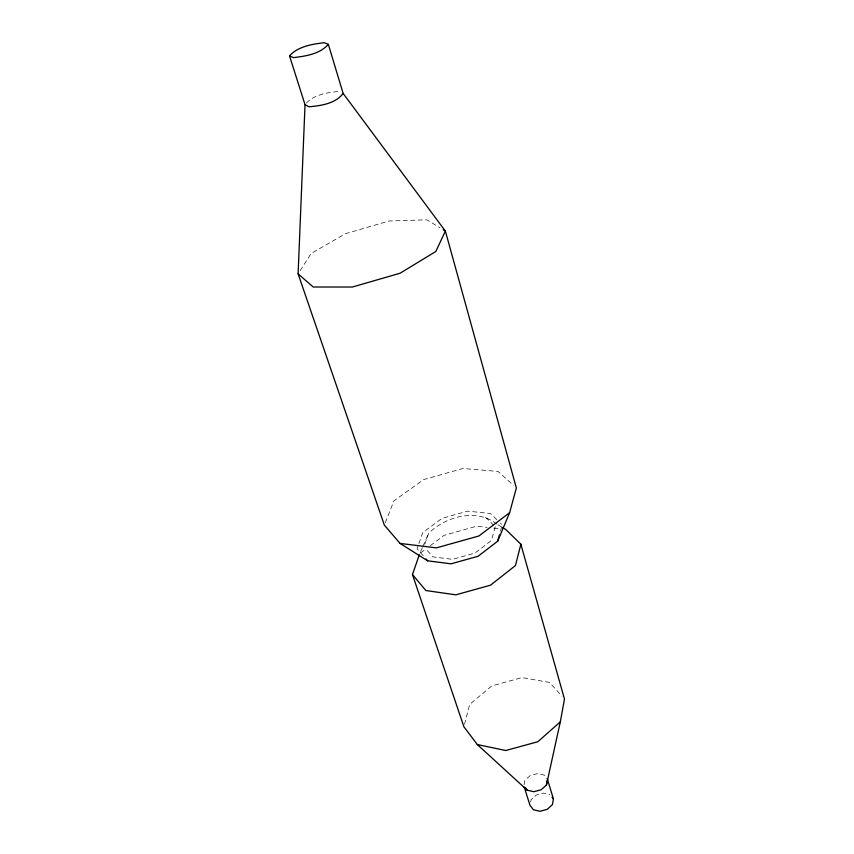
<?xml version="1.0" encoding="UTF-8"?>
<svg xmlns="http://www.w3.org/2000/svg" width="854" height="854" viewBox="0 0 854 854"><rect width="100%" height="100%" fill="white"/><g stroke="black" fill="none" stroke-linecap="round" stroke-linejoin="round"><path stroke-width="0.64" stroke-dasharray="4.27 3.2" d="M530.654 801.938L531.092 799.696L536.205 795.042L543.39 793.088L549.955 794.572M524.046 784.687L524.954 780.214L530.142 775.571L537.401 773.596L544.019 775.037L546.795 778.506M464.512 724.245L469.711 704.401L491.829 685.89L521.986 677.596L549.581 682.442L561.857 696.181M500.455 531.145L502.195 524.858L500.401 523.107M495.277 526.79L491.402 540.497L475.005 553.05L452.471 559.359L432.893 556.872L425.57 548.631M424.801 544.329L428.655 533.227C446.119 516.446 476.254 507.959 496.761 524.014M385.314 522.701L393.907 500.828L423.765 479.553L462.953 468.483L498.074 471.44L513.467 485.371M422.388 547.542L419.773 553.509L426.135 548.759M422.901 546.346L428.655 533.227M300.16 270.633L311.08 253.499L345.592 233.654L389.114 220.994L426.957 219.82L439.959 227.794M306.383 103.024C314.571 94.623 327.658 92.371 339.017 91.463M430.373 545.599L444.155 535.319L476.575 526.224L487.164 527.388M493.783 528.114L500.401 528.85M497.871 524.687L501.234 526.726M496.814 519.616L490.538 513.51L467.661 511.14L442.03 518.346L422.773 532.544L417.062 548.727L424.395 557.096M485.584 517.236L493.516 525.061"/><path stroke-width="1.28" d="M298.11 273.846L305.027 104.69L289.517 55.884C298.025 46.372 312.126 44.173 324.253 42.7L328.342 44.344L343.137 93.428L445.382 231.114L516.36 487.976L509.635 512.678L497.668 541.222L478.069 556.274L451.051 563.832L427.651 560.822L400.067 543.432L384.353 525.125L298.11 273.846L313.204 287.008L352.382 287.029L400.067 273.237L435.807 251.503L445.382 231.114L443.215 229.79M419.346 554.748L412.45 574.529L463.871 726.722L477.322 744.549L527.217 790.206L533.889 791.711L541.255 789.715L546.453 784.986L547.489 779.371L553.413 798.949L552.421 804.596L547.286 809.325L539.995 811.3L533.387 809.752L529.992 805.311L524.207 787.025M546.453 784.986L560.32 721.833L564.483 699.116L520.865 544.222L505.696 529.427L502.344 527.398M520.865 544.222L515.464 565.561L490.548 585.171L455.876 594.832L425.89 590.541L412.45 574.529M497.668 541.222L499.409 534.924M343.137 93.428C335.515 103.644 320.901 105.747 308.913 106.782L305.027 104.69M328.342 44.344C319.951 54.08 305.551 56.193 293.36 57.634L289.517 55.884M560.32 721.833L537.806 741.752L505.707 750.517L477.322 744.549M509.635 512.678L478.955 535.96L436.426 547.873L400.067 543.432M426.029 558.954L427.651 560.822M552.036 797.198L553.413 798.949M525.178 787.569L527.217 790.206"/></g></svg>
